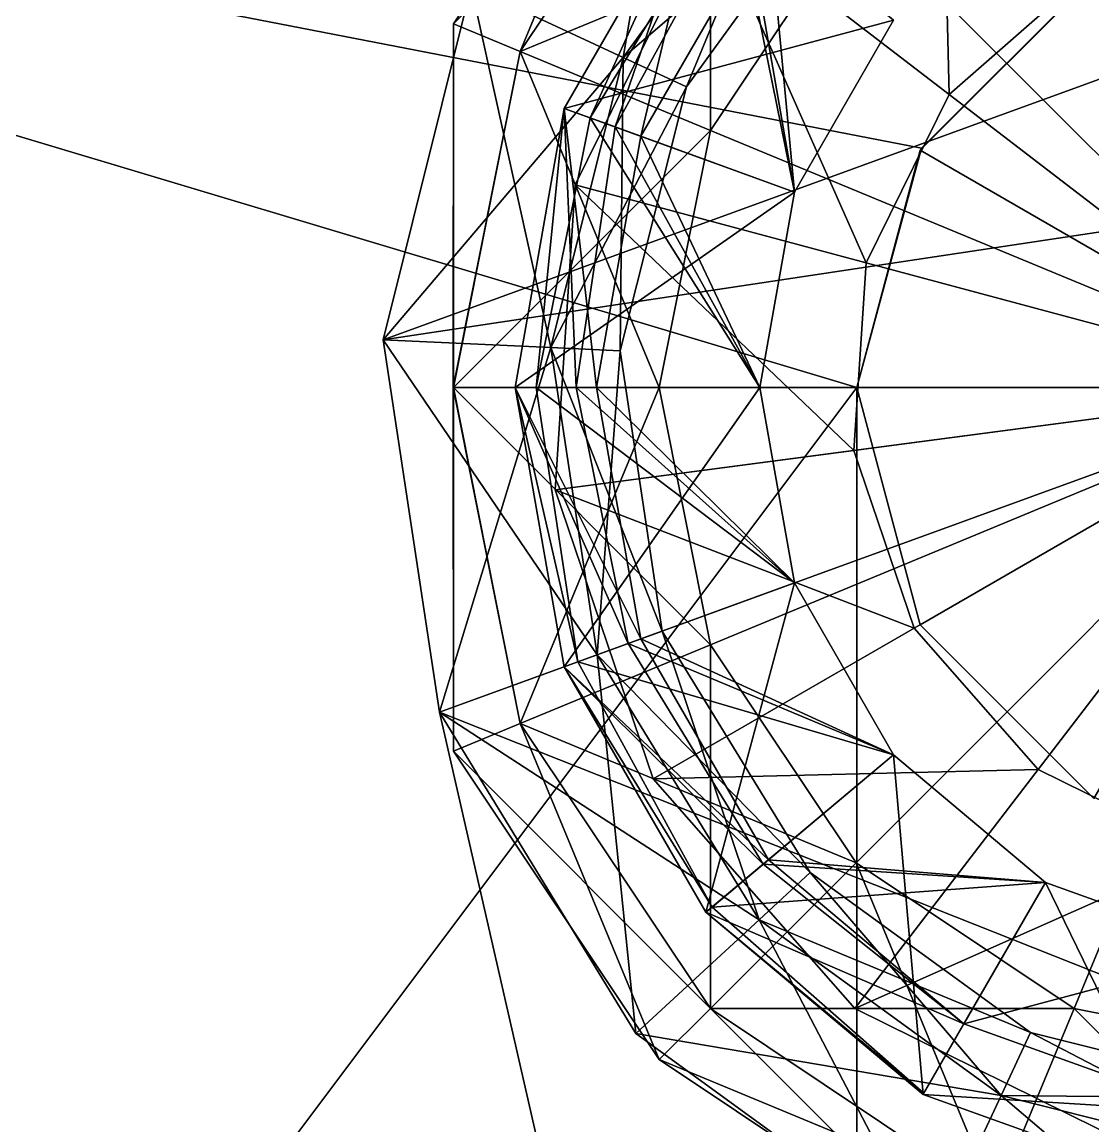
# Model space of a CAD drawing. Extents: x -226 to 261, y -163 to 113.
# Drawn here: x -133.79 to -122.51, y -90.28 to -78.65 of the extents above; entities that cross this region are included whole.
import ezdxf

# ---------------------------------------------------------------- set-up
doc = ezdxf.new("R2010")
doc.units = 0
doc.header["$MEASUREMENT"] = 0
doc.layers.get('0').update_dxf_attribs({"linetype": 'CONTINUOUS'})

msp = doc.modelspace()

# ---------------------------------------------------------------- linework, layer by layer
for points in [[(-121.077, -74.3228, -87.4917), (-120, -82.5, -87.4917), (-124.124, -75.3573, -87.4917)], [(-124.124, -75.3573, -86.7014), (-120, -82.5, -86.7014), (-121.077, -74.3228, -86.7014)], [(-121.077, -74.3228, -28.2902), (-120, -82.5, -28.2902), (-124.124, -75.3573, -28.2902)], [(-125, -82.5, -47.3484), (-132.5, -92.5, -47.3484), (-150, -75, -47.3484)], [(-124.317, -79.9775, -47.3484), (-125, -82.5, -47.3484), (-150, -75, -47.3484)], [(-122.522, -78.1832, -47.3484), (-124.317, -79.9775, -47.3484), (-150, -75, -47.3484)], [(-150, -75, -47.3484), (-132.5, -92.5, -47.3484), (-132.5, -92.5, -42.3484)], [(-150, -75, -47.3484), (-132.5, -92.5, -42.3484), (-150, -75, -40.15)], [(-150, -75, -40.15), (-132.5, -92.5, -42.3484), (-125, -82.5, -41.0921)], [(-150, -75, -40.15), (-125, -82.5, -41.0921), (-124.317, -79.9775, -40.7753)], [(-150, -75, -40.15), (-124.317, -79.9775, -40.7753), (-122.522, -78.1832, -40.5498)], [(-150, -75, -72.6516), (-132.5, -92.5, -72.6516), (-125, -82.5, -72.6516)], [(-150, -75, -72.6516), (-125, -82.5, -72.6516), (-124.317, -79.9775, -72.6516)], [(-150, -75, -72.6516), (-124.317, -79.9775, -72.6516), (-122.522, -78.1832, -72.6516)], [(-132.5, -92.5, -77.6516), (-132.5, -92.5, -72.6516), (-150, -75, -72.6516)], [(-150, -75, -79.85), (-132.5, -92.5, -77.6516), (-150, -75, -72.6516)], [(-125, -82.5, -78.9079), (-132.5, -92.5, -77.6516), (-150, -75, -79.85)], [(-124.317, -79.9775, -79.2247), (-125, -82.5, -78.9079), (-150, -75, -79.85)], [(-122.522, -78.1832, -79.4501), (-124.317, -79.9775, -79.2247), (-150, -75, -79.85)], [(-126.807, -75.1728, -67.5), (-129.061, -78.2749, -67.5), (-127.459, -79.0218, -66.7673)], [(-125.608, -76.4713, -66.7673), (-126.807, -75.1728, -67.5), (-127.459, -79.0218, -66.7673)], [(-124.124, -75.3573, -87.4917), (-120, -82.5, -87.4917), (-126.543, -77.4791, -87.4917)], [(-126.543, -77.4791, -86.7014), (-120, -82.5, -86.7014), (-124.124, -75.3573, -86.7014)], [(-126.543, -77.4791, -28.2902), (-124.024, -79.4121, -22.5), (-124.124, -75.3573, -28.2902)], [(-124.124, -75.3573, -28.2902), (-120, -82.5, -28.2902), (-126.543, -77.4791, -28.2902)], [(-124.024, -79.4121, -22.5), (-122.536, -78.1072, -22.5), (-124.124, -75.3573, -28.2902)], [(-129.25, -78.6684, -82.5), (-127.08, -75.4201, -82.5), (-128.546, -78.96, -84.9038)], [(-126.541, -75.959, -80.0963), (-127.08, -75.4201, -82.5), (-129.25, -78.6684, -82.5)], [(-127.08, -75.4201, -82.5), (-126.541, -75.959, -84.9038), (-128.546, -78.96, -84.9038)], [(-120, -82.5, -78.3125), (-120, -75.4201, -78.3125), (-122.709, -75.959, -78.3125)], [(-129.988, -81.9955, -47.5), (-110.603, -79.0798, -47.5), (-112.673, -75.6931, -47.5)], [(-129.061, -78.2749, -47.5), (-129.988, -81.9955, -47.5), (-112.673, -75.6931, -47.5)], [(-112.673, -75.6931, -72.5), (-110.603, -79.0798, -72.5), (-129.988, -81.9955, -72.5)], [(-112.673, -75.6931, -72.5), (-129.988, -81.9955, -72.5), (-129.061, -78.2749, -72.5)], [(-128.546, -78.96, -80.0963), (-126.541, -75.959, -80.0963), (-129.25, -78.6684, -82.5)], [(-128.546, -78.96, -84.9038), (-126.541, -75.959, -84.9038), (-126.541, -79.7906, -86.6875)], [(-125.006, -77.4937, -78.3125), (-126.541, -75.959, -80.0963), (-128.546, -78.96, -80.0963)], [(-126.541, -75.959, -84.9038), (-125.006, -77.4937, -86.6875), (-126.541, -79.7906, -86.6875)], [(-120, -82.5, -78.3125), (-122.709, -75.959, -78.3125), (-125.006, -77.4937, -78.3125)], [(-125.608, -76.4713, -53.2327), (-127.459, -79.0218, -53.2327), (-129.061, -78.2749, -52.5)], [(-125.608, -76.4713, -66.7673), (-127.459, -79.0218, -66.7673), (-126.795, -79.3315, -65)], [(-125.608, -76.4713, -53.2327), (-125.111, -77.0096, -55), (-127.459, -79.0218, -53.2327)], [(-125.111, -77.0096, -65), (-125.608, -76.4713, -66.7673), (-126.795, -79.3315, -65)], [(-128.081, -79.5586, -41.5123), (-126.588, -76.972, -41.5082), (-124.612, -78.6304, -41.5082)], [(-128.081, -79.5586, -41.5123), (-127.808, -79.6581, -40.9307), (-126.588, -76.972, -41.5082)], [(-128.081, -79.5586, -40.0707), (-126.588, -76.972, -39.9274), (-124.612, -78.6304, -39.9274)], [(-128.081, -79.5586, -40.0707), (-127.273, -79.8528, -38.3507), (-126.588, -76.972, -39.9274)], [(-128.081, -79.5586, -37.4907), (-126.588, -76.972, -37.3474), (-124.612, -78.6304, -37.3474)], [(-128.081, -79.5586, -37.4907), (-127.273, -79.8528, -35.7707), (-126.588, -76.972, -37.3474)], [(-128.081, -79.5586, -34.9107), (-126.588, -76.972, -34.7674), (-124.612, -78.6304, -34.7674)], [(-128.081, -79.5586, -34.9107), (-127.273, -79.8528, -33.1907), (-126.588, -76.972, -34.7674)], [(-128.081, -79.5586, -32.3307), (-126.588, -76.972, -32.1874), (-124.612, -78.6304, -32.1874)], [(-128.081, -79.5586, -32.3307), (-127.273, -79.8528, -30.6108), (-126.588, -76.972, -32.1874)], [(-128.081, -79.5586, -29.7508), (-126.588, -76.972, -29.6074), (-124.612, -78.6304, -29.6074)], [(-128.081, -79.5586, -29.7508), (-127.544, -79.7543, -28.6041), (-126.588, -76.972, -29.6074)], [(-127.808, -79.6581, -40.9307), (-126.312, -77.2032, -40.7874), (-126.588, -76.972, -41.5082)], [(-127.544, -79.7543, -28.6041), (-126.205, -77.2935, -28.6041), (-126.588, -76.972, -29.6074)], [(-127.273, -79.8528, -38.3507), (-125.929, -77.5248, -38.2074), (-126.588, -76.972, -39.9274)], [(-127.273, -79.8528, -35.7707), (-125.929, -77.5248, -35.6274), (-126.588, -76.972, -37.3474)], [(-127.273, -79.8528, -33.1907), (-125.929, -77.5248, -33.0474), (-126.588, -76.972, -34.7674)], [(-127.273, -79.8528, -30.6108), (-125.929, -77.5248, -30.4674), (-126.588, -76.972, -32.1874)], [(-125.111, -77.0096, -55), (-126.795, -79.3315, -55), (-127.459, -79.0218, -53.2327)], [(-125.111, -77.0096, -65), (-126.795, -79.3315, -65), (-126.795, -79.3315, -55)], [(-125.111, -77.0096, -55), (-125.111, -77.0096, -65), (-126.795, -79.3315, -55)], [(-127.808, -79.6581, -40.9307), (-125.657, -80.441, -40.9307), (-126.312, -77.2032, -40.7874)], [(-125.657, -80.441, -40.9307), (-124.612, -78.6304, -40.7874), (-126.312, -77.2032, -40.7874)], [(-127.544, -79.7543, -28.6041), (-125.657, -80.441, -28.6041), (-126.205, -77.2935, -28.6041)], [(-125.657, -80.441, -28.6041), (-124.612, -78.6304, -28.6041), (-126.205, -77.2935, -28.6041)], [(-126.541, -79.7906, -78.3125), (-125.006, -77.4937, -78.3125), (-128.546, -78.96, -80.0963)], [(-127.967, -80.3653, -87.4917), (-127.967, -80.3653, -86.7014), (-126.543, -77.4791, -87.4917)], [(-127.967, -80.3653, -86.7014), (-126.543, -77.4791, -86.7014), (-126.543, -77.4791, -87.4917)], [(-126.543, -77.4791, -87.4917), (-120, -82.5, -87.4917), (-127.967, -80.3653, -87.4917)], [(-127.967, -80.3653, -86.7014), (-120, -82.5, -86.7014), (-126.543, -77.4791, -86.7014)], [(-127.967, -80.3653, -28.2902), (-124.899, -81.1872, -22.5), (-126.543, -77.4791, -28.2902)], [(-126.543, -77.4791, -28.2902), (-120, -82.5, -28.2902), (-127.967, -80.3653, -28.2902)], [(-127.273, -79.8528, -38.3507), (-125.657, -80.441, -38.3507), (-125.929, -77.5248, -38.2074)], [(-127.273, -79.8528, -35.7707), (-125.657, -80.441, -35.7707), (-125.929, -77.5248, -35.6274)], [(-127.273, -79.8528, -33.1907), (-125.657, -80.441, -33.1907), (-125.929, -77.5248, -33.0474)], [(-127.273, -79.8528, -30.6108), (-125.657, -80.441, -30.6108), (-125.929, -77.5248, -30.4674)], [(-124.899, -81.1872, -22.5), (-124.024, -79.4121, -22.5), (-126.543, -77.4791, -28.2902)], [(-120, -82.5, -78.3125), (-125.006, -77.4937, -78.3125), (-126.541, -79.7906, -78.3125)], [(-125.657, -80.441, -38.3507), (-124.612, -78.6304, -38.2074), (-125.929, -77.5248, -38.2074)], [(-125.657, -80.441, -35.7707), (-124.612, -78.6304, -35.6274), (-125.929, -77.5248, -35.6274)], [(-125.657, -80.441, -33.1907), (-124.612, -78.6304, -33.0474), (-125.929, -77.5248, -33.0474)], [(-125.657, -80.441, -30.6108), (-124.612, -78.6304, -30.4674), (-125.929, -77.5248, -30.4674)], [(-122.536, -78.1072, -22.5), (-120, -82.5, -22.5), (-120.662, -77.471, -22.5)], [(-124.024, -79.4121, -22.5), (-120, -82.5, -22.5), (-122.536, -78.1072, -22.5)], [(-122.5, -78.1699, -87.5), (-124.33, -80, -87.5), (-124.33, -80, -27.5)], [(-122.5, -78.1699, -87.5), (-124.33, -80, -27.5), (-122.5, -78.1699, -27.5)], [(-124.33, -80, -87.5), (-122.5, -78.1699, -87.5), (-120, -82.5, -87.5)], [(-122.5, -78.1699, -27.5), (-124.33, -80, -27.5), (-120, -82.5, -27.5)], [(-124.317, -79.9775, -47.3484), (-122.522, -78.1832, -47.3484), (-122.522, -78.1832, -40.5498)], [(-124.317, -79.9775, -47.3484), (-122.522, -78.1832, -40.5498), (-124.317, -79.9775, -40.7753)], [(-122.522, -78.1832, -79.4501), (-122.522, -78.1832, -72.6516), (-124.317, -79.9775, -72.6516)], [(-124.317, -79.9775, -79.2247), (-122.522, -78.1832, -79.4501), (-124.317, -79.9775, -72.6516)], [(-129.988, -81.9955, -52.5), (-129.988, -81.9955, -47.5), (-129.061, -78.2749, -47.5)], [(-129.061, -78.2749, -52.5), (-129.988, -81.9955, -52.5), (-129.061, -78.2749, -47.5)], [(-129.061, -78.2749, -67.5), (-129.988, -81.9955, -67.5), (-128.223, -82.0792, -66.7673)], [(-129.061, -78.2749, -52.5), (-127.459, -79.0218, -53.2327), (-129.988, -81.9955, -52.5)], [(-129.988, -81.9955, -72.5), (-129.988, -81.9955, -67.5), (-129.061, -78.2749, -67.5)], [(-129.061, -78.2749, -72.5), (-129.988, -81.9955, -72.5), (-129.061, -78.2749, -67.5)], [(-127.459, -79.0218, -66.7673), (-129.061, -78.2749, -67.5), (-128.223, -82.0792, -66.7673)], [(-129.251, -82.5, -82.5), (-129.25, -78.6684, -82.5), (-129.25, -82.5, -84.9038)], [(-128.546, -78.96, -80.0963), (-129.25, -78.6684, -82.5), (-129.251, -82.5, -82.5)], [(-129.25, -78.6684, -82.5), (-128.546, -78.96, -84.9038), (-129.25, -82.5, -84.9038)], [(-125.657, -80.441, -41.5123), (-128.081, -79.5586, -41.5123), (-124.612, -78.6304, -41.5082)], [(-125.657, -80.441, -40.0707), (-128.081, -79.5586, -40.0707), (-124.612, -78.6304, -39.9274)], [(-125.657, -80.441, -37.4907), (-128.081, -79.5586, -37.4907), (-124.612, -78.6304, -37.3474)], [(-125.657, -80.441, -34.9107), (-128.081, -79.5586, -34.9107), (-124.612, -78.6304, -34.7674)], [(-125.657, -80.441, -32.3307), (-128.081, -79.5586, -32.3307), (-124.612, -78.6304, -32.1874)], [(-125.657, -80.441, -29.7507), (-128.081, -79.5586, -29.7508), (-124.612, -78.6304, -29.6074)], [(-129.25, -82.5, -80.0963), (-128.546, -78.96, -80.0963), (-129.251, -82.5, -82.5)], [(-129.25, -82.5, -84.9038), (-128.546, -78.96, -84.9038), (-127.08, -82.5, -86.6875)], [(-126.541, -79.7906, -78.3125), (-128.546, -78.96, -80.0963), (-129.25, -82.5, -80.0963)], [(-128.546, -78.96, -84.9038), (-126.541, -79.7906, -86.6875), (-127.08, -82.5, -86.6875)], [(-127.459, -79.0218, -53.2327), (-128.223, -82.0792, -53.2327), (-129.988, -81.9955, -52.5)], [(-129.988, -81.9955, -47.5), (-129.397, -85.9202, -47.5), (-110.603, -79.0798, -47.5)], [(-110.603, -79.0798, -72.5), (-129.397, -85.9202, -72.5), (-129.988, -81.9955, -72.5)], [(-129.397, -85.9202, -47.5), (-101.413, -97.0186, -48.75), (-110.603, -79.0798, -47.5)], [(-110.603, -79.0798, -52.5), (-101.413, -97.0186, -52.5), (-129.397, -85.9202, -52.5)], [(-129.397, -85.9202, -67.5), (-101.413, -97.0186, -67.5), (-110.603, -79.0798, -67.5)], [(-110.603, -79.0798, -72.5), (-101.413, -97.0186, -71.25), (-129.397, -85.9202, -72.5)], [(-127.459, -79.0218, -66.7673), (-128.223, -82.0792, -66.7673), (-127.491, -82.1139, -65)], [(-127.459, -79.0218, -53.2327), (-126.795, -79.3315, -55), (-128.223, -82.0792, -53.2327)], [(-126.795, -79.3315, -65), (-127.459, -79.0218, -66.7673), (-127.491, -82.1139, -65)], [(-126.795, -79.3315, -55), (-127.491, -82.1139, -55), (-128.223, -82.0792, -53.2327)], [(-126.795, -79.3315, -65), (-127.491, -82.1139, -65), (-127.491, -82.1139, -55)], [(-126.795, -79.3315, -55), (-126.795, -79.3315, -65), (-127.491, -82.1139, -55)], [(-124.899, -81.1872, -22.5), (-120, -82.5, -22.5), (-124.024, -79.4121, -22.5)], [(-128.6, -82.5, -41.5165), (-128.081, -79.5586, -41.5123), (-125.657, -80.441, -41.5123)], [(-128.6, -82.5, -41.5165), (-128.378, -82.5, -41.0741), (-128.081, -79.5586, -41.5123)], [(-128.6, -82.5, -40.2141), (-128.081, -79.5586, -40.0707), (-125.657, -80.441, -40.0707)], [(-128.6, -82.5, -40.2141), (-127.74, -82.5, -38.4941), (-128.081, -79.5586, -40.0707)], [(-128.6, -82.5, -37.6341), (-128.081, -79.5586, -37.4907), (-125.657, -80.441, -37.4907)], [(-128.6, -82.5, -37.6341), (-127.74, -82.5, -35.9141), (-128.081, -79.5586, -37.4907)], [(-128.6, -82.5, -35.0541), (-128.081, -79.5586, -34.9107), (-125.657, -80.441, -34.9107)], [(-128.6, -82.5, -35.0541), (-127.74, -82.5, -33.3341), (-128.081, -79.5586, -34.9107)], [(-128.6, -82.5, -32.4741), (-128.081, -79.5586, -32.3307), (-125.657, -80.441, -32.3307)], [(-128.6, -82.5, -32.4741), (-127.74, -82.5, -30.7541), (-128.081, -79.5586, -32.3307)], [(-128.6, -82.5, -29.8941), (-128.081, -79.5586, -29.7508), (-125.657, -80.441, -29.7507)], [(-128.6, -82.5, -29.8941), (-127.956, -82.5, -28.6041), (-128.081, -79.5586, -29.7508)], [(-128.378, -82.5, -41.0741), (-127.808, -79.6581, -40.9307), (-128.081, -79.5586, -41.5123)], [(-128.378, -82.5, -41.0741), (-126.02, -82.5, -41.0741), (-127.808, -79.6581, -40.9307)], [(-127.74, -82.5, -38.4941), (-127.273, -79.8528, -38.3507), (-128.081, -79.5586, -40.0707)], [(-127.74, -82.5, -35.9141), (-127.273, -79.8528, -35.7707), (-128.081, -79.5586, -37.4907)], [(-127.74, -82.5, -33.3341), (-127.273, -79.8528, -33.1907), (-128.081, -79.5586, -34.9107)], [(-127.74, -82.5, -30.7541), (-127.273, -79.8528, -30.6108), (-128.081, -79.5586, -32.3307)], [(-127.956, -82.5, -28.6041), (-127.544, -79.7543, -28.6041), (-128.081, -79.5586, -29.7508)], [(-126.02, -82.5, -41.0741), (-125.657, -80.441, -40.9307), (-127.808, -79.6581, -40.9307)], [(-127.956, -82.5, -28.6041), (-126.02, -82.5, -28.6041), (-127.544, -79.7543, -28.6041)], [(-126.02, -82.5, -28.6041), (-125.657, -80.441, -28.6041), (-127.544, -79.7543, -28.6041)], [(-127.08, -82.5, -78.3125), (-126.541, -79.7906, -78.3125), (-129.25, -82.5, -80.0963)], [(-127.74, -82.5, -38.4941), (-126.02, -82.5, -38.4941), (-127.273, -79.8528, -38.3507)], [(-127.74, -82.5, -35.9141), (-126.02, -82.5, -35.9141), (-127.273, -79.8528, -35.7707)], [(-127.74, -82.5, -33.3341), (-126.02, -82.5, -33.3341), (-127.273, -79.8528, -33.1907)], [(-127.74, -82.5, -30.7541), (-126.02, -82.5, -30.7541), (-127.273, -79.8528, -30.6108)], [(-126.02, -82.5, -38.4941), (-125.657, -80.441, -38.3507), (-127.273, -79.8528, -38.3507)], [(-126.02, -82.5, -35.9141), (-125.657, -80.441, -35.7707), (-127.273, -79.8528, -35.7707)], [(-126.02, -82.5, -33.3341), (-125.657, -80.441, -33.1907), (-127.273, -79.8528, -33.1907)], [(-126.02, -82.5, -30.7541), (-125.657, -80.441, -30.6108), (-127.273, -79.8528, -30.6108)], [(-120, -82.5, -78.3125), (-126.541, -79.7906, -78.3125), (-127.08, -82.5, -78.3125)], [(-125, -82.5, -47.3484), (-124.317, -79.9775, -47.3484), (-124.317, -79.9775, -40.7753)], [(-125, -82.5, -47.3484), (-124.317, -79.9775, -40.7753), (-125, -82.5, -41.0921)], [(-124.317, -79.9775, -79.2247), (-124.317, -79.9775, -72.6516), (-125, -82.5, -72.6516)], [(-125, -82.5, -78.9079), (-124.317, -79.9775, -79.2247), (-125, -82.5, -72.6516)], [(-124.33, -80, -87.5), (-125, -82.5, -87.5), (-125, -82.5, -27.5)], [(-124.33, -80, -87.5), (-125, -82.5, -27.5), (-124.33, -80, -27.5)], [(-125, -82.5, -87.5), (-124.33, -80, -87.5), (-120, -82.5, -87.5)], [(-124.33, -80, -27.5), (-125, -82.5, -27.5), (-120, -82.5, -27.5)], [(-126.02, -82.5, -41.5165), (-128.6, -82.5, -41.5165), (-125.657, -80.441, -41.5123)], [(-126.02, -82.5, -40.2141), (-128.6, -82.5, -40.2141), (-125.657, -80.441, -40.0707)], [(-126.02, -82.5, -37.6341), (-128.6, -82.5, -37.6341), (-125.657, -80.441, -37.4907)], [(-126.02, -82.5, -35.0541), (-128.6, -82.5, -35.0541), (-125.657, -80.441, -34.9107)], [(-126.02, -82.5, -32.4741), (-128.6, -82.5, -32.4741), (-125.657, -80.441, -32.3307)], [(-126.02, -82.5, -29.8941), (-128.6, -82.5, -29.8941), (-125.657, -80.441, -29.7507)], [(-128.177, -83.5766, -87.4917), (-128.177, -83.5766, -86.7014), (-127.967, -80.3653, -87.4917)], [(-128.177, -83.5766, -86.7014), (-127.967, -80.3653, -86.7014), (-127.967, -80.3653, -87.4917)], [(-127.967, -80.3653, -87.4917), (-120, -82.5, -87.4917), (-128.177, -83.5766, -87.4917)], [(-128.177, -83.5766, -86.7014), (-120, -82.5, -86.7014), (-127.967, -80.3653, -86.7014)], [(-128.177, -83.5766, -28.2902), (-125.029, -83.1621, -22.5), (-127.967, -80.3653, -28.2902)], [(-127.967, -80.3653, -28.2902), (-120, -82.5, -28.2902), (-128.177, -83.5766, -28.2902)], [(-125.029, -83.1621, -22.5), (-124.899, -81.1872, -22.5), (-127.967, -80.3653, -28.2902)], [(-125.029, -83.1621, -22.5), (-120, -82.5, -22.5), (-124.899, -81.1872, -22.5)], [(-129.397, -85.9202, -52.5), (-129.397, -85.9202, -47.5), (-129.988, -81.9955, -47.5)], [(-129.988, -81.9955, -52.5), (-129.397, -85.9202, -52.5), (-129.988, -81.9955, -47.5)], [(-129.988, -81.9955, -67.5), (-129.397, -85.9202, -67.5), (-127.736, -85.3158, -66.7673)], [(-128.223, -82.0792, -66.7673), (-129.988, -81.9955, -67.5), (-127.736, -85.3158, -66.7673)], [(-129.988, -81.9955, -52.5), (-128.223, -82.0792, -53.2327), (-129.397, -85.9202, -52.5)], [(-129.397, -85.9202, -72.5), (-129.397, -85.9202, -67.5), (-129.988, -81.9955, -67.5)], [(-129.988, -81.9955, -72.5), (-129.397, -85.9202, -72.5), (-129.988, -81.9955, -67.5)], [(-128.223, -82.0792, -53.2327), (-127.736, -85.3158, -53.2327), (-129.397, -85.9202, -52.5)], [(-128.223, -82.0792, -66.7673), (-127.736, -85.3158, -66.7673), (-127.048, -85.0652, -65)], [(-127.491, -82.1139, -65), (-128.223, -82.0792, -66.7673), (-127.048, -85.0652, -65)], [(-128.223, -82.0792, -53.2327), (-127.491, -82.1139, -55), (-127.736, -85.3158, -53.2327)], [(-127.491, -82.1139, -55), (-127.048, -85.0652, -55), (-127.736, -85.3158, -53.2327)], [(-127.491, -82.1139, -65), (-127.048, -85.0652, -65), (-127.048, -85.0652, -55)], [(-127.491, -82.1139, -55), (-127.491, -82.1139, -65), (-127.048, -85.0652, -55)], [(-125, -82.5, -47.3484), (-125, -92.5, -47.3484), (-132.5, -92.5, -47.3484)], [(-132.5, -92.5, -42.3484), (-125, -92.5, -42.3484), (-125, -82.5, -41.0921)], [(-132.5, -92.5, -72.6516), (-125, -92.5, -72.6516), (-125, -82.5, -72.6516)], [(-125, -82.5, -78.9079), (-125, -92.5, -77.6516), (-132.5, -92.5, -77.6516)], [(-129.25, -86.3316, -82.5), (-129.251, -82.5, -82.5), (-128.546, -86.0399, -84.9038)], [(-129.251, -82.5, -82.5), (-129.25, -82.5, -84.9038), (-128.546, -86.0399, -84.9038)], [(-129.25, -82.5, -80.0963), (-129.251, -82.5, -82.5), (-129.25, -86.3316, -82.5)], [(-128.546, -86.0399, -84.9038), (-129.25, -82.5, -84.9038), (-126.541, -85.2094, -86.6875)], [(-129.25, -82.5, -84.9038), (-127.08, -82.5, -86.6875), (-126.541, -85.2094, -86.6875)], [(-128.546, -86.0399, -80.0963), (-129.25, -82.5, -80.0963), (-129.25, -86.3316, -82.5)], [(-127.08, -82.5, -78.3125), (-129.25, -82.5, -80.0963), (-128.546, -86.0399, -80.0963)], [(-128.081, -85.4414, -41.5206), (-128.6, -82.5, -41.5165), (-126.02, -82.5, -41.5165)], [(-127.937, -85.389, -41.2174), (-128.378, -82.5, -41.0741), (-128.6, -82.5, -41.5165)], [(-128.081, -85.4414, -41.5206), (-127.937, -85.389, -41.2174), (-128.6, -82.5, -41.5165)], [(-128.081, -85.4414, -40.3574), (-128.6, -82.5, -40.2141), (-126.02, -82.5, -40.2141)], [(-127.273, -85.1472, -38.6374), (-127.74, -82.5, -38.4941), (-128.6, -82.5, -40.2141)], [(-128.081, -85.4414, -40.3574), (-127.273, -85.1472, -38.6374), (-128.6, -82.5, -40.2141)], [(-128.081, -85.4414, -37.7774), (-128.6, -82.5, -37.6341), (-126.02, -82.5, -37.6341)], [(-127.273, -85.1472, -36.0574), (-127.74, -82.5, -35.9141), (-128.6, -82.5, -37.6341)], [(-128.081, -85.4414, -37.7774), (-127.273, -85.1472, -36.0574), (-128.6, -82.5, -37.6341)], [(-128.081, -85.4414, -35.1974), (-128.6, -82.5, -35.0541), (-126.02, -82.5, -35.0541)], [(-127.273, -85.1472, -33.4774), (-127.74, -82.5, -33.3341), (-128.6, -82.5, -35.0541)], [(-128.081, -85.4414, -35.1974), (-127.273, -85.1472, -33.4774), (-128.6, -82.5, -35.0541)], [(-128.081, -85.4414, -32.6174), (-128.6, -82.5, -32.4741), (-126.02, -82.5, -32.4741)], [(-127.273, -85.1472, -30.8974), (-127.74, -82.5, -30.7541), (-128.6, -82.5, -32.4741)], [(-128.081, -85.4414, -32.6174), (-127.273, -85.1472, -30.8974), (-128.6, -82.5, -32.4741)], [(-128.081, -85.4414, -30.0374), (-128.6, -82.5, -29.8941), (-126.02, -82.5, -29.8941)], [(-127.408, -85.1965, -28.6041), (-127.956, -82.5, -28.6041), (-128.6, -82.5, -29.8941)], [(-128.081, -85.4414, -30.0374), (-127.408, -85.1965, -28.6041), (-128.6, -82.5, -29.8941)], [(-126.541, -85.2094, -78.3125), (-127.08, -82.5, -78.3125), (-128.546, -86.0399, -80.0963)], [(-125.657, -84.559, -41.2174), (-126.02, -82.5, -41.0741), (-128.378, -82.5, -41.0741)], [(-127.937, -85.389, -41.2174), (-125.657, -84.559, -41.2174), (-128.378, -82.5, -41.0741)], [(-128.177, -83.5766, -87.4917), (-120, -82.5, -87.4917), (-127.143, -86.6238, -87.4917)], [(-127.143, -86.6238, -86.7014), (-120, -82.5, -86.7014), (-128.177, -83.5766, -86.7014)], [(-128.177, -83.5766, -28.2902), (-120, -82.5, -28.2902), (-127.143, -86.6238, -28.2902)], [(-125.657, -84.559, -41.5206), (-128.081, -85.4414, -41.5206), (-126.02, -82.5, -41.5165)], [(-125.657, -84.559, -40.3574), (-128.081, -85.4414, -40.3574), (-126.02, -82.5, -40.2141)], [(-125.657, -84.559, -37.7774), (-128.081, -85.4414, -37.7774), (-126.02, -82.5, -37.6341)], [(-125.657, -84.559, -35.1974), (-128.081, -85.4414, -35.1974), (-126.02, -82.5, -35.0541)], [(-125.657, -84.559, -32.6174), (-128.081, -85.4414, -32.6174), (-126.02, -82.5, -32.4741)], [(-125.657, -84.559, -30.0374), (-128.081, -85.4414, -30.0374), (-126.02, -82.5, -29.8941)], [(-125.657, -84.559, -28.6041), (-126.02, -82.5, -28.6041), (-127.956, -82.5, -28.6041)], [(-127.408, -85.1965, -28.6041), (-125.657, -84.559, -28.6041), (-127.956, -82.5, -28.6041)], [(-125.657, -84.559, -38.6374), (-126.02, -82.5, -38.4941), (-127.74, -82.5, -38.4941)], [(-127.273, -85.1472, -38.6374), (-125.657, -84.559, -38.6374), (-127.74, -82.5, -38.4941)], [(-125.657, -84.559, -36.0574), (-126.02, -82.5, -35.9141), (-127.74, -82.5, -35.9141)], [(-127.273, -85.1472, -36.0574), (-125.657, -84.559, -36.0574), (-127.74, -82.5, -35.9141)], [(-125.657, -84.559, -33.4774), (-126.02, -82.5, -33.3341), (-127.74, -82.5, -33.3341)], [(-127.273, -85.1472, -33.4774), (-125.657, -84.559, -33.4774), (-127.74, -82.5, -33.3341)], [(-125.657, -84.559, -30.8974), (-126.02, -82.5, -30.7541), (-127.74, -82.5, -30.7541)], [(-127.273, -85.1472, -30.8974), (-125.657, -84.559, -30.8974), (-127.74, -82.5, -30.7541)], [(-127.143, -86.6238, -87.4917), (-120, -82.5, -87.4917), (-125.021, -89.0433, -87.4917)], [(-125.021, -89.0433, -86.7014), (-120, -82.5, -86.7014), (-127.143, -86.6238, -86.7014)], [(-127.143, -86.6238, -28.2902), (-120, -82.5, -28.2902), (-125.021, -89.0433, -28.2902)], [(-120, -82.5, -78.3125), (-127.08, -82.5, -78.3125), (-126.541, -85.2094, -78.3125)], [(-120, -82.5, -78.3125), (-126.541, -85.2094, -78.3125), (-125.006, -87.5062, -78.3125)], [(-124.393, -85.0362, -22.5), (-120, -82.5, -22.5), (-125.029, -83.1621, -22.5)], [(-125.021, -89.0433, -87.4917), (-120, -82.5, -87.4917), (-122.135, -90.4667, -87.4917)], [(-122.135, -90.4667, -86.7014), (-120, -82.5, -86.7014), (-125.021, -89.0433, -86.7014)], [(-125.021, -89.0433, -28.2902), (-120, -82.5, -28.2902), (-122.135, -90.4666, -28.2902)], [(-120, -82.5, -78.3125), (-125.006, -87.5062, -78.3125), (-122.709, -89.041, -78.3125)], [(-125, -92.5, -47.3484), (-125, -82.5, -47.3484), (-125, -82.5, -41.0921)], [(-125, -92.5, -47.3484), (-125, -82.5, -41.0921), (-125, -92.5, -42.3484)], [(-125, -82.5, -78.9079), (-125, -82.5, -72.6516), (-125, -92.5, -72.6516)], [(-125, -92.5, -77.6516), (-125, -82.5, -78.9079), (-125, -92.5, -72.6516)], [(-125, -82.5, -87.5), (-124.33, -85, -87.5), (-124.33, -85, -27.5)], [(-125, -82.5, -87.5), (-124.33, -85, -27.5), (-125, -82.5, -27.5)], [(-124.33, -85, -87.5), (-125, -82.5, -87.5), (-120, -82.5, -87.5)], [(-125, -82.5, -27.5), (-124.33, -85, -27.5), (-120, -82.5, -27.5)], [(-123.088, -86.5242, -22.5), (-120, -82.5, -22.5), (-124.393, -85.0362, -22.5)], [(-122.5, -86.8301, -87.5), (-124.33, -85, -87.5), (-120, -82.5, -87.5)], [(-124.33, -85, -27.5), (-122.5, -86.8301, -27.5), (-120, -82.5, -27.5)], [(-121.313, -87.3995, -22.5), (-120, -82.5, -22.5), (-123.088, -86.5242, -22.5)], [(-120, -82.5, -78.3125), (-122.709, -89.041, -78.3125), (-120, -89.5799, -78.3125)], [(-124.393, -85.0362, -22.5), (-125.029, -83.1621, -22.5), (-128.177, -83.5766, -28.2902)], [(-127.143, -86.6238, -87.4917), (-127.143, -86.6238, -86.7014), (-128.177, -83.5766, -87.4917)], [(-127.143, -86.6238, -86.7014), (-128.177, -83.5766, -86.7014), (-128.177, -83.5766, -87.4917)], [(-127.143, -86.6238, -28.2902), (-124.393, -85.0362, -22.5), (-128.177, -83.5766, -28.2902)], [(-126.588, -88.028, -41.5247), (-128.081, -85.4414, -41.5206), (-125.657, -84.559, -41.5206)], [(-126.588, -88.028, -40.5007), (-128.081, -85.4414, -40.3574), (-125.657, -84.559, -40.3574)], [(-126.588, -88.028, -37.9207), (-128.081, -85.4414, -37.7774), (-125.657, -84.559, -37.7774)], [(-126.588, -88.028, -35.3407), (-128.081, -85.4414, -35.1974), (-125.657, -84.559, -35.1974)], [(-126.588, -88.028, -32.7607), (-128.081, -85.4414, -32.6174), (-125.657, -84.559, -32.6174)], [(-126.588, -88.028, -30.1808), (-128.081, -85.4414, -30.0374), (-125.657, -84.559, -30.0374)], [(-124.612, -86.3696, -41.3607), (-125.657, -84.559, -41.2174), (-127.937, -85.389, -41.2174)], [(-124.612, -86.3696, -28.6041), (-125.657, -84.559, -28.6041), (-127.408, -85.1965, -28.6041)], [(-124.612, -86.3696, -38.7807), (-125.657, -84.559, -38.6374), (-127.273, -85.1472, -38.6374)], [(-124.612, -86.3696, -36.2007), (-125.657, -84.559, -36.0574), (-127.273, -85.1472, -36.0574)], [(-124.612, -86.3696, -33.6207), (-125.657, -84.559, -33.4774), (-127.273, -85.1472, -33.4774)], [(-124.612, -86.3696, -31.0408), (-125.657, -84.559, -30.8974), (-127.273, -85.1472, -30.8974)], [(-124.612, -86.3696, -41.5247), (-126.588, -88.028, -41.5247), (-125.657, -84.559, -41.5206)], [(-124.612, -86.3696, -40.5007), (-126.588, -88.028, -40.5007), (-125.657, -84.559, -40.3574)], [(-124.612, -86.3696, -37.9207), (-126.588, -88.028, -37.9207), (-125.657, -84.559, -37.7774)], [(-124.612, -86.3696, -35.3407), (-126.588, -88.028, -35.3407), (-125.657, -84.559, -35.1974)], [(-124.612, -86.3696, -32.7607), (-126.588, -88.028, -32.7607), (-125.657, -84.559, -32.6174)], [(-124.612, -86.3696, -30.1808), (-126.588, -88.028, -30.1808), (-125.657, -84.559, -30.0374)], [(-124.33, -85, -87.5), (-122.5, -86.8301, -87.5), (-122.5, -86.8301, -27.5)], [(-124.33, -85, -87.5), (-122.5, -86.8301, -27.5), (-124.33, -85, -27.5)], [(-127.048, -85.0652, -65), (-127.736, -85.3158, -66.7673), (-125.49, -87.611, -65)], [(-127.736, -85.3158, -53.2327), (-127.048, -85.0652, -55), (-126.029, -88.1081, -53.2327)], [(-123.088, -86.5242, -22.5), (-124.393, -85.0362, -22.5), (-127.143, -86.6238, -28.2902)], [(-127.048, -85.0652, -65), (-125.49, -87.611, -65), (-125.49, -87.611, -55)], [(-127.048, -85.0652, -55), (-127.048, -85.0652, -65), (-125.49, -87.611, -55)], [(-127.048, -85.0652, -55), (-125.49, -87.611, -55), (-126.029, -88.1081, -53.2327)], [(-128.546, -86.0399, -84.9038), (-126.541, -85.2094, -86.6875), (-125.006, -87.5062, -86.6875)], [(-126.541, -85.2094, -78.3125), (-128.546, -86.0399, -80.0963), (-126.541, -89.041, -80.0963)], [(-125.929, -87.4752, -38.7807), (-127.273, -85.1472, -38.6374), (-128.081, -85.4414, -40.3574)], [(-125.929, -87.4752, -36.2007), (-127.273, -85.1472, -36.0574), (-128.081, -85.4414, -37.7774)], [(-125.929, -87.4752, -33.6207), (-127.273, -85.1472, -33.4774), (-128.081, -85.4414, -35.1974)], [(-125.929, -87.4752, -31.0407), (-127.273, -85.1472, -30.8974), (-128.081, -85.4414, -32.6174)], [(-125.984, -87.5214, -28.6041), (-127.408, -85.1965, -28.6041), (-128.081, -85.4414, -30.0374)], [(-125.984, -87.5214, -28.6041), (-124.612, -86.3696, -28.6041), (-127.408, -85.1965, -28.6041)], [(-125.929, -87.4752, -38.7807), (-124.612, -86.3696, -38.7807), (-127.273, -85.1472, -38.6374)], [(-125.929, -87.4752, -36.2007), (-124.612, -86.3696, -36.2007), (-127.273, -85.1472, -36.0574)], [(-125.929, -87.4752, -33.6207), (-124.612, -86.3696, -33.6207), (-127.273, -85.1472, -33.4774)], [(-125.929, -87.4752, -31.0407), (-124.612, -86.3696, -31.0408), (-127.273, -85.1472, -30.8974)], [(-125.006, -87.5062, -78.3125), (-126.541, -85.2094, -78.3125), (-126.541, -89.041, -80.0963)], [(-127.736, -85.3158, -66.7673), (-129.397, -85.9202, -67.5), (-126.029, -88.1081, -66.7673)], [(-129.397, -85.9202, -52.5), (-127.736, -85.3158, -53.2327), (-127.327, -89.3069, -52.5)], [(-127.736, -85.3158, -66.7673), (-126.029, -88.1081, -66.7673), (-125.49, -87.611, -65)], [(-127.736, -85.3158, -53.2327), (-126.029, -88.1081, -53.2327), (-127.327, -89.3069, -52.5)], [(-126.523, -87.9738, -41.3607), (-127.937, -85.389, -41.2174), (-128.081, -85.4414, -41.5206)], [(-126.588, -88.028, -41.5247), (-126.523, -87.9738, -41.3607), (-128.081, -85.4414, -41.5206)], [(-126.588, -88.028, -40.5007), (-125.929, -87.4752, -38.7807), (-128.081, -85.4414, -40.3574)], [(-126.588, -88.028, -37.9207), (-125.929, -87.4752, -36.2007), (-128.081, -85.4414, -37.7774)], [(-126.588, -88.028, -35.3407), (-125.929, -87.4752, -33.6207), (-128.081, -85.4414, -35.1974)], [(-126.588, -88.028, -32.7607), (-125.929, -87.4752, -31.0407), (-128.081, -85.4414, -32.6174)], [(-126.588, -88.028, -30.1808), (-125.984, -87.5214, -28.6041), (-128.081, -85.4414, -30.0374)], [(-126.523, -87.9738, -41.3607), (-124.612, -86.3696, -41.3607), (-127.937, -85.389, -41.2174)], [(-129.397, -85.9202, -47.5), (-124.906, -105.569, -48.75), (-101.413, -97.0186, -48.75)], [(-124.906, -105.569, -52.5), (-124.906, -105.569, -48.75), (-129.397, -85.9202, -47.5)], [(-129.397, -85.9202, -52.5), (-124.906, -105.569, -52.5), (-129.397, -85.9202, -47.5)], [(-101.413, -97.0186, -52.5), (-124.906, -105.569, -52.5), (-129.397, -85.9202, -52.5)], [(-129.397, -85.9202, -67.5), (-127.327, -89.3069, -67.5), (-126.029, -88.1081, -66.7673)], [(-129.397, -85.9202, -67.5), (-124.906, -105.569, -67.5), (-101.413, -97.0186, -67.5)], [(-124.906, -105.569, -71.25), (-124.906, -105.569, -67.5), (-129.397, -85.9202, -67.5)], [(-129.397, -85.9202, -72.5), (-124.906, -105.569, -71.25), (-129.397, -85.9202, -67.5)], [(-101.413, -97.0186, -71.25), (-124.906, -105.569, -71.25), (-129.397, -85.9202, -72.5)], [(-129.25, -86.3316, -82.5), (-128.546, -86.0399, -84.9038), (-126.541, -89.041, -84.9038)], [(-128.546, -86.0399, -80.0963), (-129.25, -86.3316, -82.5), (-127.08, -89.5799, -82.5)], [(-126.541, -89.041, -84.9038), (-128.546, -86.0399, -84.9038), (-125.006, -87.5062, -86.6875)], [(-126.541, -89.041, -80.0963), (-128.546, -86.0399, -80.0963), (-127.08, -89.5799, -82.5)], [(-127.08, -89.5799, -82.5), (-129.25, -86.3316, -82.5), (-126.541, -89.041, -84.9038)], [(-124.3, -89.9478, -41.5289), (-126.588, -88.028, -41.5247), (-124.612, -86.3696, -41.5247)], [(-124.3, -89.9478, -40.6441), (-126.588, -88.028, -40.5007), (-124.612, -86.3696, -40.5007)], [(-124.3, -89.9478, -38.0641), (-126.588, -88.028, -37.9207), (-124.612, -86.3696, -37.9207)], [(-124.3, -89.9478, -35.4841), (-126.588, -88.028, -35.3407), (-124.612, -86.3696, -35.3407)], [(-124.3, -89.9478, -32.9041), (-126.588, -88.028, -32.7607), (-124.612, -86.3696, -32.7607)], [(-124.3, -89.9478, -30.3241), (-126.588, -88.028, -30.1808), (-124.612, -86.3696, -30.1808)], [(-123.01, -87.7135, -41.5041), (-124.612, -86.3696, -41.3607), (-126.523, -87.9738, -41.3607)], [(-123.01, -87.7135, -28.6041), (-124.612, -86.3696, -28.6041), (-125.984, -87.5214, -28.6041)], [(-123.01, -87.7135, -38.9241), (-124.612, -86.3696, -38.7807), (-125.929, -87.4752, -38.7807)], [(-123.01, -87.7135, -36.3441), (-124.612, -86.3696, -36.2007), (-125.929, -87.4752, -36.2007)], [(-123.01, -87.7135, -33.7641), (-124.612, -86.3696, -33.6207), (-125.929, -87.4752, -33.6207)], [(-123.01, -87.7135, -31.1841), (-124.612, -86.3696, -31.0408), (-125.929, -87.4752, -31.0407)], [(-123.01, -87.7135, -41.5289), (-124.3, -89.9478, -41.5289), (-124.612, -86.3696, -41.5247)], [(-123.01, -87.7135, -40.6441), (-124.3, -89.9478, -40.6441), (-124.612, -86.3696, -40.5007)], [(-123.01, -87.7135, -38.0641), (-124.3, -89.9478, -38.0641), (-124.612, -86.3696, -37.9207)], [(-123.01, -87.7135, -35.4841), (-124.3, -89.9478, -35.4841), (-124.612, -86.3696, -35.3407)], [(-123.01, -87.7135, -32.9041), (-124.3, -89.9478, -32.9041), (-124.612, -86.3696, -32.7607)], [(-123.01, -87.7135, -30.3241), (-124.3, -89.9478, -30.3241), (-124.612, -86.3696, -30.1808)], [(-125.021, -89.0433, -28.2902), (-123.088, -86.5242, -22.5), (-127.143, -86.6238, -28.2902)], [(-121.313, -87.3995, -22.5), (-123.088, -86.5242, -22.5), (-125.021, -89.0433, -28.2902)], [(-125.021, -89.0433, -87.4917), (-125.021, -89.0433, -86.7014), (-127.143, -86.6238, -87.4917)], [(-125.021, -89.0433, -86.7014), (-127.143, -86.6238, -86.7014), (-127.143, -86.6238, -87.4917)], [(-122.135, -90.4666, -28.2902), (-121.313, -87.3995, -22.5), (-125.021, -89.0433, -28.2902)], [(-123.87, -89.203, -38.9241), (-125.929, -87.4752, -38.7807), (-126.588, -88.028, -40.5007)], [(-123.87, -89.203, -36.3441), (-125.929, -87.4752, -36.2007), (-126.588, -88.028, -37.9207)], [(-123.87, -89.203, -33.7641), (-125.929, -87.4752, -33.6207), (-126.588, -88.028, -35.3407)], [(-123.87, -89.203, -31.1841), (-125.929, -87.4752, -31.0407), (-126.588, -88.028, -32.7607)], [(-123.87, -89.203, -28.6041), (-125.984, -87.5214, -28.6041), (-126.588, -88.028, -30.1808)], [(-126.541, -89.041, -84.9038), (-125.006, -87.5062, -86.6875), (-122.709, -89.041, -86.6875)], [(-125.006, -87.5062, -78.3125), (-126.541, -89.041, -80.0963), (-123.54, -91.0462, -80.0963)], [(-123.87, -89.203, -28.6041), (-123.01, -87.7135, -28.6041), (-125.984, -87.5214, -28.6041)], [(-123.87, -89.203, -38.9241), (-123.01, -87.7135, -38.9241), (-125.929, -87.4752, -38.7807)], [(-123.87, -89.203, -36.3441), (-123.01, -87.7135, -36.3441), (-125.929, -87.4752, -36.2007)], [(-123.87, -89.203, -33.7641), (-123.01, -87.7135, -33.7641), (-125.929, -87.4752, -33.6207)], [(-123.87, -89.203, -31.1841), (-123.01, -87.7135, -31.1841), (-125.929, -87.4752, -31.0407)], [(-122.709, -89.041, -78.3125), (-125.006, -87.5062, -78.3125), (-123.54, -91.0462, -80.0963)], [(-125.49, -87.611, -65), (-126.029, -88.1081, -66.7673), (-123.169, -89.2949, -65)], [(-126.029, -88.1081, -53.2327), (-125.49, -87.611, -55), (-123.478, -89.959, -53.2327)], [(-125.49, -87.611, -65), (-123.169, -89.2949, -65), (-123.169, -89.2949, -55)], [(-125.49, -87.611, -55), (-125.49, -87.611, -65), (-123.169, -89.2949, -55)], [(-125.49, -87.611, -55), (-123.169, -89.2949, -55), (-123.478, -89.959, -53.2327)], [(-124.292, -89.9345, -41.5041), (-123.01, -87.7135, -41.5041), (-126.523, -87.9738, -41.3607)], [(-121.42, -90.9819, -40.7874), (-124.3, -89.9478, -40.6441), (-123.01, -87.7135, -40.6441)], [(-121.42, -90.9819, -38.2074), (-124.3, -89.9478, -38.0641), (-123.01, -87.7135, -38.0641)], [(-121.42, -90.9819, -35.6274), (-124.3, -89.9478, -35.4841), (-123.01, -87.7135, -35.4841)], [(-121.42, -90.9819, -33.0474), (-124.3, -89.9478, -32.9041), (-123.01, -87.7135, -32.9041)], [(-121.42, -90.9819, -30.4674), (-124.3, -89.9478, -30.3241), (-123.01, -87.7135, -30.3241)], [(-120.994, -88.4373, -39.0674), (-123.01, -87.7135, -38.9241), (-123.87, -89.203, -38.9241)], [(-120.994, -88.4373, -36.4874), (-123.01, -87.7135, -36.3441), (-123.87, -89.203, -36.3441)], [(-120.994, -88.4373, -33.9074), (-123.01, -87.7135, -33.7641), (-123.87, -89.203, -33.7641)], [(-120.994, -88.4373, -31.3274), (-123.01, -87.7135, -31.1841), (-123.87, -89.203, -31.1841)], [(-120.994, -88.4373, -28.7474), (-123.01, -87.7135, -28.6041), (-123.87, -89.203, -28.6041)], [(-120.994, -88.4373, -40.7874), (-121.42, -90.9819, -40.7874), (-123.01, -87.7135, -40.6441)], [(-120.994, -88.4373, -38.2074), (-121.42, -90.9819, -38.2074), (-123.01, -87.7135, -38.0641)], [(-120.994, -88.4373, -35.6274), (-121.42, -90.9819, -35.6274), (-123.01, -87.7135, -35.4841)], [(-120.994, -88.4373, -33.0474), (-121.42, -90.9819, -33.0474), (-123.01, -87.7135, -32.9041)], [(-120.994, -88.4373, -30.4674), (-121.42, -90.9819, -30.4674), (-123.01, -87.7135, -30.3241)], [(-124.292, -89.9345, -41.5041), (-126.523, -87.9738, -41.3607), (-126.588, -88.028, -41.5247)], [(-124.3, -89.9478, -41.5289), (-124.292, -89.9345, -41.5041), (-126.588, -88.028, -41.5247)], [(-124.3, -89.9478, -40.6441), (-123.87, -89.203, -38.9241), (-126.588, -88.028, -40.5007)], [(-124.3, -89.9478, -38.0641), (-123.87, -89.203, -36.3441), (-126.588, -88.028, -37.9207)], [(-124.3, -89.9478, -35.4841), (-123.87, -89.203, -33.7641), (-126.588, -88.028, -35.3407)], [(-124.3, -89.9478, -32.9041), (-123.87, -89.203, -31.1841), (-126.588, -88.028, -32.7607)], [(-124.3, -89.9478, -30.3241), (-123.87, -89.203, -28.6041), (-126.588, -88.028, -30.1808)], [(-126.029, -88.1081, -66.7673), (-127.327, -89.3069, -67.5), (-123.478, -89.959, -66.7673)], [(-127.327, -89.3069, -52.5), (-126.029, -88.1081, -53.2327), (-124.225, -91.5607, -52.5)], [(-126.029, -88.1081, -66.7673), (-123.478, -89.959, -66.7673), (-123.169, -89.2949, -65)], [(-126.029, -88.1081, -53.2327), (-123.478, -89.959, -53.2327), (-124.225, -91.5607, -52.5)], [(-113.16, -101.294, -100), (-148.847, -114.283, -72.5636), (-77.4725, -88.3048, -72.5636)], [(-135.35, -109.37, -27.7164), (-77.4725, -88.3048, -72.5636), (-148.847, -114.283, -72.5636)], [(-90.9695, -93.2173, -27.7164), (-77.4725, -88.3048, -72.5636), (-135.35, -109.37, -27.7164)], [(-121.278, -90.1337, -39.0674), (-120.994, -88.4373, -39.0674), (-123.87, -89.203, -38.9241)], [(-121.278, -90.1337, -36.4874), (-120.994, -88.4373, -36.4874), (-123.87, -89.203, -36.3441)], [(-121.278, -90.1337, -33.9074), (-120.994, -88.4373, -33.9074), (-123.87, -89.203, -33.7641)], [(-121.278, -90.1337, -31.3274), (-120.994, -88.4373, -31.3274), (-123.87, -89.203, -31.1841)], [(-121.278, -90.1337, -28.7474), (-120.994, -88.4373, -28.7474), (-123.87, -89.203, -28.6041)], [(-127.08, -89.5799, -82.5), (-126.541, -89.041, -84.9038), (-123.54, -91.0462, -84.9038)], [(-126.541, -89.041, -80.0963), (-127.08, -89.5799, -82.5), (-123.832, -91.7503, -82.5)], [(-123.54, -91.0462, -84.9038), (-126.541, -89.041, -84.9038), (-122.709, -89.041, -86.6875)], [(-123.54, -91.0462, -80.0963), (-126.541, -89.041, -80.0963), (-123.832, -91.7503, -82.5)], [(-122.135, -90.4667, -87.4917), (-122.135, -90.4667, -86.7014), (-125.021, -89.0433, -87.4917)], [(-122.135, -90.4667, -86.7014), (-125.021, -89.0433, -86.7014), (-125.021, -89.0433, -87.4917)], [(-123.54, -91.0462, -84.9038), (-122.709, -89.041, -86.6875), (-120, -89.5799, -86.6875)], [(-122.709, -89.041, -78.3125), (-123.54, -91.0462, -80.0963), (-120, -91.7504, -80.0963)], [(-120, -89.5799, -78.3125), (-122.709, -89.041, -78.3125), (-120, -91.7504, -80.0963)], [(-127.327, -89.3069, -67.5), (-124.225, -91.5607, -67.5), (-123.478, -89.959, -66.7673)], [(-121.278, -90.1337, -39.0674), (-123.87, -89.203, -38.9241), (-124.3, -89.9478, -40.6441)], [(-121.278, -90.1337, -36.4874), (-123.87, -89.203, -36.3441), (-124.3, -89.9478, -38.0641)], [(-121.278, -90.1337, -33.9074), (-123.87, -89.203, -33.7641), (-124.3, -89.9478, -35.4841)], [(-121.278, -90.1337, -31.3274), (-123.87, -89.203, -31.1841), (-124.3, -89.9478, -32.9041)], [(-121.278, -90.1337, -28.7474), (-123.87, -89.203, -28.6041), (-124.3, -89.9478, -30.3241)], [(-123.169, -89.2949, -65), (-123.478, -89.959, -66.7673), (-120.386, -89.9912, -65)], [(-123.478, -89.959, -53.2327), (-123.169, -89.2949, -55), (-120.421, -90.7231, -53.2327)], [(-123.169, -89.2949, -65), (-120.386, -89.9912, -65), (-120.386, -89.9912, -55)], [(-123.169, -89.2949, -55), (-123.169, -89.2949, -65), (-120.386, -89.9912, -55)], [(-123.169, -89.2949, -55), (-120.386, -89.9912, -55), (-120.421, -90.7231, -53.2327)], [(-123.832, -91.7503, -82.5), (-127.08, -89.5799, -82.5), (-123.54, -91.0462, -84.9038)], [(-120, -91.7504, -84.9038), (-123.54, -91.0462, -84.9038), (-120, -89.5799, -86.6875)], [(-121.42, -90.9819, -40.7874), (-121.278, -90.1337, -39.0674), (-124.3, -89.9478, -40.6441)], [(-121.42, -90.9819, -38.2074), (-121.278, -90.1337, -36.4874), (-124.3, -89.9478, -38.0641)], [(-121.42, -90.9819, -35.6274), (-121.278, -90.1337, -33.9074), (-124.3, -89.9478, -35.4841)], [(-121.42, -90.9819, -33.0474), (-121.278, -90.1337, -31.3274), (-124.3, -89.9478, -32.9041)], [(-121.42, -90.9819, -30.4674), (-121.278, -90.1337, -28.7474), (-124.3, -89.9478, -30.3241)], [(-123.478, -89.959, -66.7673), (-124.225, -91.5607, -67.5), (-120.421, -90.7231, -66.7673)], [(-124.225, -91.5607, -52.5), (-123.478, -89.959, -53.2327), (-120.505, -92.4884, -52.5)], [(-123.478, -89.959, -66.7673), (-120.421, -90.7231, -66.7673), (-120.386, -89.9912, -65)], [(-123.478, -89.959, -53.2327), (-120.421, -90.7231, -53.2327), (-120.505, -92.4884, -52.5)]]:
    msp.add_3dface(points)

doc.saveas('drawing.dxf')
